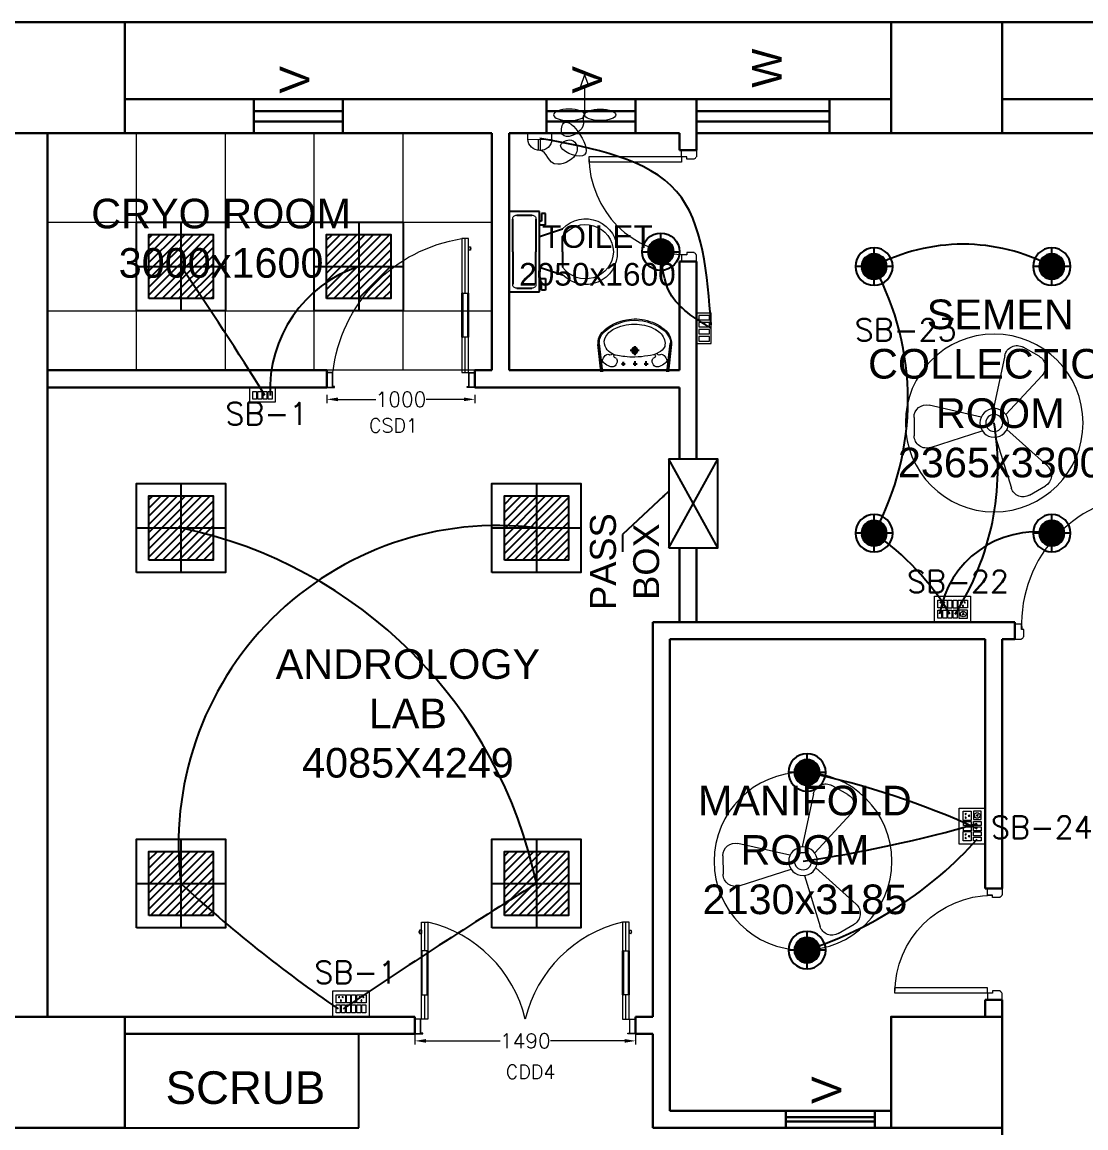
# Model space of a CAD drawing. Header units: millimetres. Extents: x 3552052 to 4144896, y -707811 to -630695.
# Drawn here: x 3618298 to 3625480, y -645404 to -637939 of the extents above; entities that cross this region are included whole.
import ezdxf

# ---------------------------------------------------------------- set-up
doc = ezdxf.new("R2010")
doc.units = ezdxf.units.MM
doc.header["$LTSCALE"] = 6
doc.header["$MEASUREMENT"] = 0
doc.layers.get('0').update_dxf_attribs({"linetype": 'CONTINUOUS', "lineweight": 0})
doc.layers.get('Defpoints').update_dxf_attribs({"linetype": 'CONTINUOUS', "lineweight": 0})
for name, color, linetype, lineweight in [('1200 Door', 144, 'CONTINUOUS', 0), ('Chajja', 7, 'CONTINUOUS', 0), ('COL', 5, 'CONTINUOUS', 0), ('DIM', 7, 'CONTINUOUS', 0), ('DOOR', 44, 'CONTINUOUS', 0), ('Double Leaf Door', 4, 'CONTINUOUS', 0), ('ELE 36W EMERGENCY LIGHT', 5, 'CONTINUOUS', 0), ('ELE-1200MM CEILINGFAN', 6, 'CONTINUOUS', 0), ('ELE-12M RAW&UPS SB', 40, 'CONTINUOUS', 0), ('ELE-12W LED', 1, 'CONTINUOUS', 0), ('ELE-12W UPS LIGHT', 3, 'CONTINUOUS', 0), ('ELE-36W EMERGENCY  LED LIGHT', 7, 'CONTINUOUS', 0), ('ELE-4M RAW P.SB', 40, 'CONTINUOUS', 0), ('ELE-4M UPS P.SB', 3, 'CONTINUOUS', 0), ('ELE-6M UPS P.SB', 3, 'CONTINUOUS', 0), ('ELE-EXHAUST FAN', 10, 'CONTINUOUS', 0), ('ELE-LIGHTING WIRRING', 7, 'CONTINUOUS', 0), ('furniture', 33, 'CONTINUOUS', 0), ('JOINERY', 7, 'CONTINUOUS', 0), ('MEP_HVAC_COPPER_PIPE', 5, 'CONTINUOUS', 0), ('Single Leaf Door', 4, 'CONTINUOUS', 0), ('WALL', 8, 'CONTINUOUS', 0), ('WIN', 151, 'CONTINUOUS', 0), ('Window', 161, 'CONTINUOUS', 0)]:
    doc.layers.add(name, color=color, linetype=linetype, lineweight=lineweight)
doc.layers.add('ELE-LIGHTING WIRING', color=7, linetype='CONTINUOUS', lineweight=0, true_color=0x63d7b6)
doc.styles.add('ARIAL', font='arial.ttf')
doc.styles.add('ROMANS', font='romans.shx')
doc.dimstyles.new('AEPL1', dxfattribs={"dimtxt": 100, "dimasz": 75, "dimexe": 25, "dimexo": 50, "dimtad": 0, "dimdec": 0, "dimtxsty": 'ROMANS', "dimcen": 2.5, "dimclrd": 7, "dimclre": 7, "dimclrt": 7, "dimadec": 0, "dimazin": 0, "dimtfac": 1, "dimtdec": 0, "dimtmove": 0, "dimatfit": 3, "dimfxl": 1, "dimlwd": 0, "dimlwe": 0, "dimarcsym": 0})
doc.dimstyles.new('TEXT', dxfattribs={"dimscale": 0, "dimtxt": 500, "dimasz": 100, "dimexe": 75, "dimexo": 100, "dimgap": 50, "dimtad": 0, "dimdec": 0, "dimzin": 0, "dimdsep": 46, "dimtxsty": 'ARIAL', "dimblk": 'OBLIQUE', "dimcen": 0.09, "dimdle": 100, "dimclrd": 256, "dimclre": 256, "dimclrt": 6, "dimadec": 0, "dimazin": 0, "dimtfac": 1, "dimtdec": 0, "dimtofl": 0, "dimtmove": 2, "dimatfit": 3, "dimfxl": 1, "dimfrac": 2, "dimtolj": 1, "dimtzin": 0, "dimarcsym": 0})

# ---------------------------------------------------------------- blocks, each defined once
blk = doc.blocks.new('GGGG')
at = {"layer": 'ELE-4M UPS P.SB', "color": 251, "linetype": 'ByBlock'}
for p, q in [((3564133.3, -678813.8), (3564133.3, -677213.8)), ((3564733.3, -678813.8), (3564733.3, -677213.8)), ((3565333.3, -678813.8), (3565333.3, -677213.8)), ((3565933.3, -678813.8), (3565933.3, -677213.8)), ((3563533.3, -677813.8), (3566533.3, -677813.8)), ((3563533.3, -678413.8), (3566533.3, -678413.8))]:
    blk.add_line(p, q, dxfattribs=at)
blk.add_lwpolyline([(3563533.3, -677213.8), (3566533.3, -677213.8), (3566533.3, -678813.8), (3563533.3, -678813.8)], close=True, dxfattribs=at)
blk = doc.blocks.new('SDFF')
at = {"layer": 'ELE-4M RAW P.SB'}
for p, q in [((0, -100), (0, 0)), ((207.1, 0, 0), (0, 0)), ((207.1, -100, 0), (207.1, 0, 0)), ((207.1, -100, 0), (0, -100))]:
    blk.add_line(p, q, dxfattribs=at)
at = {"layer": 'ELE-4M RAW P.SB', "color": 3, "linetype": 'ByBlock'}
blk.add_lwpolyline([(47.2, -84.5), (47.2, -11.2), (16.7, -11.2), (16.7, -84.5)], close=True, dxfattribs=at)
at = {"layer": 'ELE-4M RAW P.SB', "linetype": 'ByBlock'}
for points in [[(94.9, -84.5), (94.9, -11.2), (64.4, -11.2), (64.4, -84.5)], [(142.6, -84.5), (142.6, -11.2), (112.1, -11.2), (112.1, -84.5)], [(190.3, -84.5), (190.3, -11.2), (159.8, -11.2), (159.8, -84.5)]]:
    blk.add_lwpolyline(points, close=True, dxfattribs=at)
blk = doc.blocks.new('18W LED')
at = {"layer": 'ELE-12W LED', "lineweight": 25}
h = blk.add_hatch(dxfattribs=at)
h.set_pattern_fill('ANSI31', color=252)
h.set_pattern_definition([(45, (-1135553.9097, 459369.4158), (-2.24506403, 2.24506403), [])])
edge = h.paths.add_edge_path()
edge.add_arc((0, 0), 85.7, 0, 360)
at = {"layer": 'ELE-12W LED', "color": 1, "lineweight": 25}
for p, q in [((0, -126.1), (0, 126.1)), ((-126.1, 0), (126.1, 0))]:
    blk.add_line(p, q, dxfattribs=at)
for radius in [126.1, 85.7]:
    blk.add_circle((0, 0), radius, dxfattribs=at)
blk = doc.blocks.new('A$C44D17E71')
at = {"layer": 'ELE-EXHAUST FAN', "color": 1}
for p, q in [((-13.3, 0.72), (-9.75, 2.1)), ((-13.3, 0.72), (-9.75, -0.48)), ((-9.75, 2.1), (-9.75, -0.48)), ((-0.97, 0.81), (-9.75, 0.81)), ((6.62, -9.32), (4.71, -9.31)), ((4.71, -9.31), (4.71, -16.8)), ((6.59, -16.81), (6.62, -9.32)), ((6.61, -12.95), (10.07, -12.97)), ((6.61, -13.55), (10.06, -13.57)), ((6.59, -16.81), (4.71, -16.8))]:
    blk.add_line(p, q, dxfattribs=at)
blk.add_ellipse((-0.97, 5.64), major_axis=(0, -4.83), ratio=0.36355, dxfattribs=at)
at = {"layer": 'ELE-EXHAUST FAN', "color": 1, "extrusion": (0, 0, -1)}
blk.add_ellipse((-0.97, -4.02), major_axis=(0, 4.83), ratio=0.36355, dxfattribs=at)
blk.add_ellipse((6.31, -13.06), major_axis=(0.02, 3.76), ratio=1, start_param=0.079283, end_param=3.06231, dxfattribs=at)
at = {"layer": 'ELE-EXHAUST FAN', "color": 1}
blk.add_open_spline([(-1.04, 0.81), (-0.79, -0.3), (3.44, 2.5), (7.59, -7.04), (-0.96, -5.98), (5.22, 0.41), (14.27, 3.09), (9.16, -9.39), (5.43, -2.53), (11.73, 0.02), (16.82, -10.79), (10.14, -10.71), (10.07, -12.97)], degree=3, knots=[0, 0, 0, 0, 6.261699, 12.352893, 15.787239, 21.858742, 28.752755, 35.678217, 39.225495, 45.354107, 53.693878, 67.421453, 67.421453, 67.421453, 67.421453], dxfattribs=at)
blk = doc.blocks.new('A$C19B8274B')
at = {"layer": 'DOOR'}
for p, q in [((-45, 925), (-80, 925)), ((-80, 50), (-80, 925)), ((-45, 50), (-45, 925)), ((-45, 50), (-80, 50)), ((-955, -50), (-955, -47.5)), ((-940, -35), (-942.5, -35)), ((-60, -35), (-57.5, -35)), ((-45, -50), (-45, -47.5))]:
    blk.add_line(p, q, dxfattribs=at)
for points in [[(-940, 15), (-955, 15), (-955, 50), (-1000, 50), (-1000, -50), (-955, -50)], [(-940, -35), (-940, 15)], [(-60, 15), (-45, 15), (-45, 50), (0, 50), (0, -50), (-45, -50)], [(-60, -35), (-60, 15)]]:
    blk.add_lwpolyline(points, dxfattribs=at)
at = {"layer": 'DOOR', "color": 145}
blk.add_arc((-80, 50), 875, 90, 182.29244, dxfattribs=at)
at = {"layer": 'DOOR'}
for centre, start, end in [((-955, -35), 270, 0), ((-45, -35), 180, 270)]:
    blk.add_arc(centre, 12.5, start, end, dxfattribs=at)
blk = doc.blocks.new('750')
at = {"layer": 'DOOR'}
for p, q in [((-50, 705), (-47.5, 705)), ((-35, 690), (-35, 692.5)), ((50, 45), (50, 80)), ((50, 80), (675, 80)), ((675, 45), (675, 80)), ((-50, 45), (-47.5, 45)), ((-35, 60), (-35, 57.5)), ((50, 45), (675, 45))]:
    blk.add_line(p, q, dxfattribs=at)
for points in [[(15, 690), (15, 705), (50, 705), (50, 750), (-50, 750), (-50, 705)], [(-35, 690), (15, 690)], [(15, 60), (15, 45), (50, 45), (50, 0), (-50, 0), (-50, 45)], [(-35, 60), (15, 60)]]:
    blk.add_lwpolyline(points, dxfattribs=at)
for centre, start, end in [((-35, 705), 180, 270), ((-35, 45), 90, 180)]:
    blk.add_arc(centre, 12.5, start, end, dxfattribs=at)
at = {"layer": 'DOOR', "color": 145}
blk.add_arc((15, 45), 660, 0, 90, dxfattribs=at)
blk = doc.blocks.new('_Oblique')
at = {"color": 0, "linetype": 'ByBlock', "lineweight": -2}
blk.add_line((-0.5, -0.5), (0.5, 0.5), dxfattribs=at)
blk = doc.blocks.new('*D662')
at = {"layer": 'Defpoints', "color": 0, "transparency": 16777216}
for p in [(3620950.4, -644711.9), (3622440.4, -644711.9), (3622440.4, -644816.7)]:
    blk.add_point(p, dxfattribs=at)
at = {"layer": 'DIM', "color": 7, "lineweight": 0, "transparency": 16777216}
for p, q in [((3620950.4, -644761.9), (3620950.4, -644841.7)), ((3621025.4, -644816.7), (3621525.7, -644816.7)), ((3622365.4, -644816.7), (3621865.1, -644816.7)), ((3622440.4, -644761.9), (3622440.4, -644841.7))]:
    blk.add_line(p, q, dxfattribs=at)
at = {"layer": 'DIM', "color": 7, "transparency": 16777216}
for points in [[(3621025.4, -644804.2), (3621025.4, -644829.2), (3620950.4, -644816.7)], [(3622365.4, -644804.2), (3622365.4, -644829.2), (3622440.4, -644816.7)]]:
    blk.add_solid(points, dxfattribs=at)
at = {"layer": 'DIM', "color": 7, "lineweight": -3, "transparency": 16777216, "insert": (3621695.4, -644816.7), "char_height": 100, "attachment_point": 5, "style": 'ROMANS'}
blk.add_mtext('1490', dxfattribs=at)
blk = doc.blocks.new('1500x2100x100 DD')
at = {"layer": 'Double Leaf Door'}
for points in [[(49.2, 263.9), (54.1, 263.9), (54.1, 560.4), (49.2, 560.4)], [(92.8, 560.4), (87.8, 560.4), (87.8, 263.9), (92.8, 263.9)], [(1407.2, 560.4), (1412.2, 560.4), (1412.2, 263.9), (1407.2, 263.9)], [(1450.8, 263.9), (1445.9, 263.9), (1445.9, 560.4), (1450.8, 560.4)]]:
    blk.add_hatch(color=6, dxfattribs=at).paths.add_polyline_path(points)
at = {"layer": 'Double Leaf Door', "color": 8}
for p, q in [((49.2, 100), (49.2, 754.2)), ((49.2, 754.2), (92.8, 754.2)), ((71, 560.4), (71, 754.2)), ((92.8, 754.2), (92.8, 100)), ((1450.8, 754.2), (1407.2, 754.2)), ((1407.2, 754.2), (1407.2, 100)), ((1429, 560.4), (1429, 754.2)), ((1450.8, 100), (1450.8, 754.2)), ((34.8, 696.7), (34.8, 678.8)), ((49.2, 698.7), (36.7, 698.7)), ((36.7, 676.8), (49.2, 676.8)), ((49.2, 698.7), (49.2, 676.8)), ((1450.8, 698.7), (1463.3, 698.7)), ((1450.8, 698.7), (1450.8, 676.8)), ((1463.3, 676.8), (1450.8, 676.8)), ((1465.2, 696.7), (1465.2, 678.8)), ((71, 100), (71, 263.9)), ((1429, 100), (1429, 263.9)), ((5, 100), (5, 0)), ((45.2, 100), (5, 100)), ((7, 98), (7, 2)), ((43.2, 98), (7, 98)), ((43.2, 3), (43.2, 98)), ((45.2, 5), (45.2, 100)), ((92.8, 100), (49.2, 100)), ((1407.2, 100), (1450.8, 100)), ((1454.8, 5), (1454.8, 100)), ((1454.8, 100), (1495, 100)), ((1456.8, 3), (1456.8, 98)), ((1456.8, 98), (1493, 98)), ((1493, 98), (1493, 2)), ((1495, 100), (1495, 0)), ((5, 0), (45.2, 0)), ((7, 2), (45.2, 2)), ((55.1, 3), (43.2, 3)), ((57.1, 5), (45.2, 5)), ((45.2, 2), (55.1, 2)), ((45.2, 0), (57.1, 0)), ((55.1, 2), (55.1, 3)), ((57.1, 0), (57.1, 5)), ((1442.9, 0), (1442.9, 5)), ((1442.9, 5), (1454.8, 5)), ((1454.8, 0), (1442.9, 0)), ((1444.9, 2), (1444.9, 3)), ((1444.9, 3), (1456.8, 3)), ((1454.8, 2), (1444.9, 2)), ((1493, 2), (1454.8, 2)), ((1495, 0), (1454.8, 0))]:
    blk.add_line(p, q, dxfattribs=at)
at = {"layer": 'Double Leaf Door', "color": 6}
for p, q in [((92.8, 560.4), (49.2, 560.4)), ((49.2, 560.4), (49.2, 263.9)), ((54.1, 263.9), (54.1, 560.4)), ((87.8, 263.9), (87.8, 560.4)), ((92.8, 263.9), (92.8, 560.4)), ((1407.2, 263.9), (1407.2, 560.4)), ((1407.2, 560.4), (1450.8, 560.4)), ((1412.2, 263.9), (1412.2, 560.4)), ((1445.9, 263.9), (1445.9, 560.4)), ((1450.8, 560.4), (1450.8, 263.9)), ((49.2, 263.9), (92.8, 263.9)), ((1450.8, 263.9), (1407.2, 263.9))]:
    blk.add_line(p, q, dxfattribs=at)
at = {"layer": 'Double Leaf Door', "color": 6, "ltscale": 100}
for p, q in [((87.8, 560.4), (87.8, 263.9)), ((1412.2, 560.4), (1412.2, 263.9))]:
    blk.add_line(p, q, dxfattribs=at)
at = {"layer": 'Double Leaf Door', "color": 6}
for points in [[(49.2, 560.4), (49.2, 263.9), (54.1, 263.9), (54.1, 560.4), (49.2, 560.4)], [(92.8, 560.4), (92.8, 263.9), (87.8, 263.9), (87.8, 560.4), (92.8, 560.4)], [(1407.2, 560.4), (1407.2, 263.9), (1412.2, 263.9), (1412.2, 560.4), (1407.2, 560.4)], [(1450.8, 560.4), (1450.8, 263.9), (1445.9, 263.9), (1445.9, 560.4), (1450.8, 560.4)]]:
    blk.add_lwpolyline(points, dxfattribs=at)
at = {"layer": 'Double Leaf Door', "ltscale": 5000}
for points in [[(49.2, 560.4), (49.2, 263.9), (54.1, 263.9), (54.1, 560.4), (49.2, 560.4)], [(1450.8, 560.4), (1450.8, 263.9), (1445.9, 263.9), (1445.9, 560.4), (1450.8, 560.4)]]:
    blk.add_lwpolyline(points, dxfattribs=at)
at = {"layer": 'Double Leaf Door', "color": 8}
for centre, radius, start, end in [((-111.3, -108), 886, 13.57447, 76.68363), ((1611.3, -108), 886, 103.31637, 166.42553), ((34.8, 687.7), 3.72, 90, 270), ((36.7, 696.7), 1.98, 90, 180), ((36.7, 678.8), 1.98, 180, 270), ((1463.3, 696.7), 1.98, 0, 90), ((1463.3, 678.8), 1.98, 270, 0), ((1465.2, 687.7), 3.72, 270, 90)]:
    blk.add_arc(centre, radius, start, end, dxfattribs=at)
blk = doc.blocks.new('*D666')
at = {"layer": 'Defpoints', "color": 0, "transparency": 16777216}
for p in [(3620355.4, -640404.9), (3621355.4, -640404.9), (3621355.4, -640485.7)]:
    blk.add_point(p, dxfattribs=at)
at = {"layer": 'DIM', "color": 7, "lineweight": 0, "transparency": 16777216}
for p, q in [((3620355.4, -640454.9), (3620355.4, -640510.7)), ((3620430.4, -640485.7), (3620685.7, -640485.7)), ((3621280.4, -640485.7), (3621025.1, -640485.7)), ((3621355.4, -640454.9), (3621355.4, -640510.7))]:
    blk.add_line(p, q, dxfattribs=at)
at = {"layer": 'DIM', "color": 7, "transparency": 16777216}
for points in [[(3620430.4, -640473.2), (3620430.4, -640498.2), (3620355.4, -640485.7)], [(3621280.4, -640473.2), (3621280.4, -640498.2), (3621355.4, -640485.7)]]:
    blk.add_solid(points, dxfattribs=at)
at = {"layer": 'DIM', "color": 7, "lineweight": -3, "transparency": 16777216, "insert": (3620855.4, -640485.7), "char_height": 100, "attachment_point": 5, "style": 'ROMANS'}
blk.add_mtext('1000', dxfattribs=at)
blk = doc.blocks.new('1000x2100x100 SD')
at = {"layer": 'Single Leaf Door'}
for points in [[(44.2, 338.9), (49.1, 338.9), (49.1, 635.4), (44.2, 635.4)], [(87.8, 635.4), (82.8, 635.4), (82.8, 338.9), (87.8, 338.9)]]:
    blk.add_hatch(color=6, dxfattribs=at).paths.add_polyline_path(points)
at = {"layer": 'Single Leaf Door', "color": 8}
for p, q in [((44.2, 100), (44.2, 1004.2)), ((44.2, 1004.2), (87.8, 1004.2)), ((66, 635.4), (66, 1004.2)), ((87.8, 1004.2), (87.8, 100)), ((29.8, 946.7), (29.8, 928.8)), ((44.2, 948.7), (31.7, 948.7)), ((31.7, 926.8), (44.2, 926.8)), ((44.2, 948.7), (44.2, 926.8)), ((66, 100), (66, 338.9)), ((0, 100), (0, 0)), ((40.2, 100), (0, 100)), ((2, 98), (2, 2)), ((38.2, 98), (2, 98)), ((38.2, 3), (38.2, 98)), ((40.2, 5), (40.2, 100)), ((87.8, 100), (44.2, 100)), ((959.8, 5), (959.8, 100)), ((959.8, 100), (1000, 100)), ((961.8, 3), (961.8, 98)), ((961.8, 98), (998, 98)), ((998, 98), (998, 2)), ((1000, 100), (1000, 0)), ((0, 0), (40.2, 0)), ((2, 2), (40.2, 2)), ((50.1, 3), (38.2, 3)), ((52.1, 5), (40.2, 5)), ((40.2, 2), (50.1, 2)), ((40.2, 0), (52.1, 0)), ((50.1, 2), (50.1, 3)), ((52.1, 0), (52.1, 5)), ((947.9, 5), (959.8, 5)), ((947.9, 0), (947.9, 5)), ((959.8, 0), (947.9, 0)), ((949.9, 3), (961.8, 3)), ((949.9, 2), (949.9, 3)), ((959.8, 2), (949.9, 2)), ((998, 2), (959.8, 2)), ((1000, 0), (959.8, 0))]:
    blk.add_line(p, q, dxfattribs=at)
at = {"layer": 'Single Leaf Door', "color": 6}
for p, q in [((87.8, 635.4), (44.2, 635.4)), ((44.2, 635.4), (44.2, 338.9)), ((49.1, 338.9), (49.1, 635.4)), ((82.8, 338.9), (82.8, 635.4)), ((87.8, 338.9), (87.8, 635.4)), ((44.2, 338.9), (87.8, 338.9))]:
    blk.add_line(p, q, dxfattribs=at)
at = {"layer": 'Single Leaf Door', "color": 6, "ltscale": 100}
blk.add_line((82.8, 635.4), (82.8, 338.9), dxfattribs=at)
at = {"layer": 'Single Leaf Door', "color": 6}
for points in [[(44.2, 635.4), (44.2, 338.9), (49.1, 338.9), (49.1, 635.4), (44.2, 635.4)], [(87.8, 635.4), (87.8, 338.9), (82.8, 338.9), (82.8, 635.4), (87.8, 635.4)]]:
    blk.add_lwpolyline(points, dxfattribs=at)
at = {"layer": 'Single Leaf Door', "ltscale": 5000}
blk.add_lwpolyline([(44.2, 635.4), (44.2, 338.9), (49.1, 338.9), (49.1, 635.4), (44.2, 635.4)], dxfattribs=at)
at = {"layer": 'Single Leaf Door', "color": 8}
for centre, radius, start, end in [((-69.3, -19.8), 1036, 6.64183, 81.27912), ((29.8, 937.7), 3.72, 90, 270), ((31.7, 946.7), 1.98, 90, 180), ((31.7, 928.8), 1.98, 180, 270)]:
    blk.add_arc(centre, radius, start, end, dxfattribs=at)
blk = doc.blocks.new('rhej')
at = {"color": 8, "lineweight": 25}
for p, q in [((271.6, 188.9), (271.6, 266.4)), ((271.6, 266.4), (297.5, 266.4)), ((297.5, 266.4), (297.5, 214.7)), ((310.4, 279.4), (310.4, -263.7)), ((517.3, 279.4), (310.4, 279.4)), ((336.3, 227.7), (336.3, 7.8)), ((465.6, 253.5), (362.2, 253.5)), ((491.5, 7.8), (491.5, 227.7)), ((517.3, 7.8), (517.3, 279.4)), ((310.4, 111.3), (155.3, 163)), ((310.4, 188.9), (271.6, 188.9)), ((297.5, 214.7), (310.4, 214.7)), ((155.3, 7.8), (155.3, 111.3)), ((155.3, 7.8), (155.3, -95.6)), ((336.3, -212), (336.3, 7.8)), ((491.5, 7.8), (491.5, -212)), ((517.3, -263.7), (517.3, 7.8)), ((310.4, -95.6), (155.3, -147.3)), ((271.6, -173.2), (271.6, -250.8)), ((310.4, -173.2), (271.6, -173.2)), ((297.5, -250.8), (297.5, -199.1)), ((297.5, -199.1), (310.4, -199.1)), ((271.6, -250.8), (297.5, -250.8)), ((310.4, -263.7), (517.3, -263.7)), ((465.6, -237.9), (362.2, -237.9))]:
    blk.add_line(p, q, dxfattribs=at)
at = {"color": 8, "extrusion": (0, 0, -1)}
for centre, major_axis, start_param, end_param in [((0, 15.7), (151.4, -151.4), 2.319632, 4.738539), ((358.9, 230.9), (-16.2, -16.2), 0.643501, 2.498091), ((468.8, 230.9), (16.2, -16.2), 3.785094, 5.639684), ((0.9, 2.3), (-133.6, -133.6), 0.814663, 3.31238), ((0, 0), (-151.4, -151.4), 4.686239, 7.105146), ((0.9, 13.4), (-133.6, -133.6), 4.541602, 7.039318), ((358.9, -215.2), (-16.2, -16.2), -0.927295, 0.927295), ((468.8, -215.2), (16.2, -16.2), 5.35589, 7.21048)]:
    blk.add_ellipse(centre, major_axis=major_axis, ratio=1, start_param=start_param, end_param=end_param, dxfattribs=at)
blk = doc.blocks.new('u46')
at = {"color": 8, "lineweight": 25}
for p, q in [((-10.2, 228.4), (174.5, 249.1)), ((-10.2, 220.4), (181.2, 241.9)), ((-0.6, -208.9), (0.6, 208.9)), ((56.5, 80.8), (29.2, 80.8)), ((44.2, 92.9), (44.2, 66.7)), ((61.7, 1.6), (29.2, 1.6)), ((44.2, 13.7), (44.2, -12.6)), ((163.2, 3), (101.8, 3)), ((133.1, -27.2), (133.1, 33.1)), ((61.7, -73.2), (29.2, -73.2)), ((44.2, -61.1), (44.2, -87.4)), ((-10.2, -216.1), (181.2, -237.6)), ((-10.2, -224.1), (174.5, -244.8))]:
    blk.add_line(p, q, dxfattribs=at)
at = {"color": 8, "extrusion": (0, 0, -1)}
for centre, major_axis, start_param, end_param in [((187.7, 150.5), (0, 99.5), -0.132539, 0.848731), ((185.8, 147.6), (0.1, 94.4), -0.049658, 0.838116), ((56, 154.5), (0, 34), 4.33982, 5.202657), ((144.8, 128.2), (1.1, 126.1), -1.238036, -0.892193), ((65.8, 198.9), (0, 20.7), -1.101507, 0.481509), ((57.5, 163.3), (-0.3, 56.9), 0.324902, 0.965135), ((208, 103.4), (0, 109.8), -1.431017, -0.436146), ((110.3, 167.2), (-6.08, 6.08), 4.867594, 6.265028), ((110.5, 165), (5.47, 5.47), 2.097053, 3.541809), ((90.3, 184.5), (0, 17.9), 0.880684, 2.260744), ((189.6, 137.7), (0, 70.9), -0.405199, 0.56573), ((153.9, 79), (-0.2, 139.7), 0.557563, 1.193786), ((57.3, 20.1), (0, 275.4), 0.806541, 1.180915), ((49.5, 13.5), (-0.1, 293.9), 0.809856, 1.41441), ((64.6, 170.4), (0.3, 49.2), 3.359735, 4.09512), ((44.2, 80.8), (0.02, 6.43), 3.139035, 9.42222), ((62.5, 153), (0, 31.9), 2.620328, 3.422401), ((104.1, 117.8), (-0.2, 26.8), -1.278641, -0.487266), ((96.3, 135.9), (0, 7.39), -0.727724, 1.373337), ((387.1, 47.9), (-0.3, 296.4), -1.495794, -1.328336), ((13.1, 6.8), (0, 297.5), 1.141495, 1.637774), ((35, 2.5), (0, 302.7), 1.155365, 1.952189), ((44.2, 1.6), (0.08, 6.43), 3.12883, 9.412015), ((820.2, -1), (0.1, 732.1), -1.56667, -1.474079), ((888.1, 36.7), (0.8, 800.7), 4.558159, 4.668067), ((133.1, 3), (0, 21.6), 3.141254, 9.424439), ((133.1, 3), (-0.1, 15.5), 3.145308, 9.428493), ((133.1, 3), (0, 10.9), 3.142047372431534, 9.42523267961112), ((72.5, -1.7), (-0.1, 274.2), 1.346594, 1.865175), ((44.2, -73.2), (0.02, 6.43), 3.139035, 9.42222), ((62.5, -10.9), (0, 247.5), 1.579809, 2.112792), ((56, -148.1), (0, 34), 4.222121, 5.084958), ((64.6, -163.9), (0.1, 49.2), -0.960797, -0.225412), ((62.5, -146.6), (-0.1, 31.9), -0.276767, 0.525307), ((104.1, -111.4), (0.2, 26.8), 3.628858, 4.420234), ((96.6, -128.2), (-0.03, 8.55), 1.455188, 3.796569), ((263.1, -73.7), (0.1, 166.8), 4.181112, 4.641559), ((163.1, -79.8), (0.2, 126), 2.054055, 2.802751), ((56.1, -13.3), (0.2, 287), 1.808981, 2.322804), ((124.5, -51.6), (-0.2, 200.3), 1.868215, 2.281789), ((144.8, -121.8), (-0.3, 126.1), 4.027191, 4.373034), ((65.8, -192.5), (0, 20.7), 2.661884, 4.2449), ((57.5, -156.9), (0.3, 56.9), 2.176458, 2.816691), ((110.3, -160.8), (-6.08, 6.08), 4.730546, 6.12798), ((111.3, -159.3), (6.17, 6.17), 4.354779, 6.027124), ((90.3, -178.1), (0, 17.9), 0.880848, 2.260908), ((192.6, -126.1), (0, 80.1), 3.554495, 4.299548), ((181.2, -107), (0, 94.7), 2.890537, 3.362984), ((187.2, -138.1), (-0.1, 106), 2.310552, 2.942572), ((171.7, -117.2), (-0.1, 123.1), 2.127435, 2.640092), ((184.7, -162.2), (-0.1, 83.2), 2.850118, 3.264751), ((188.2, -159.7), (0, 78.1), 2.562376, 3.231693)]:
    blk.add_ellipse(centre, major_axis=major_axis, ratio=1, start_param=start_param, end_param=end_param, dxfattribs=at)
blk = doc.blocks.new('5')
at = {"layer": 'ELE-12M RAW&UPS SB', "color": 40, "ltscale": 10}
for p, q in [((3595754.1, -684830.6), (3595746.6, -684829.2)), ((3595747.9, -684825.4), (3595754.5, -684829.6)), ((3595755.5, -684840.2), (3595755.9, -684832.4)), ((3595757, -684828.9), (3595762, -684823.1)), ((3595757, -684832.2), (3595759.5, -684839.4)), ((3595764.6, -684826.2), (3595757.6, -684829.8))]:
    blk.add_line(p, q, dxfattribs=at)
for points in [[(3595950.5, -684951.6), (3595706.7, -684951.6), (3595706.7, -684776.6), (3595950.5, -684776.6)], [(3595784.7, -684803.3), (3595726.6, -684803.3), (3595726.6, -684856.1), (3595784.7, -684856.1)], [(3595824.4, -684856.4), (3595798, -684856.4), (3595798, -684803.6), (3595824.4, -684803.6)], [(3595859.1, -684856.4), (3595832.7, -684856.4), (3595832.7, -684803.6), (3595859.1, -684803.6)], [(3595893.8, -684856.4), (3595867.4, -684856.4), (3595867.4, -684803.6), (3595893.8, -684803.6)], [(3595824.4, -684923.9), (3595798, -684923.9), (3595798, -684871.1), (3595824.4, -684871.1)], [(3595859.1, -684923.9), (3595832.7, -684923.9), (3595832.7, -684871.1), (3595859.1, -684871.1)]]:
    blk.add_lwpolyline(points, close=True, dxfattribs=at)
at = {"layer": 'ELE-12M RAW&UPS SB', "color": 3, "linetype": 'ByBlock', "elevation": 0}
blk.add_lwpolyline([(3595928.5, -684856.4), (3595902.1, -684856.4), (3595902.1, -684803.6), (3595928.5, -684803.6)], close=True, dxfattribs=at)
at = {"layer": 'ELE-12M RAW&UPS SB', "color": 40, "ltscale": 10}
for radius in [19.1, 1.78]:
    blk.add_circle((3595756, -684830.6), radius, dxfattribs=at)
at = {"layer": 'ELE-4M RAW P.SB', "color": 40, "ltscale": 10}
for p, q in [((3595726.6, -684871.4), (3595789.7, -684871.4)), ((3595726.6, -684924.2), (3595726.6, -684871.4)), ((3595789.7, -684871.4), (3595789.7, -684924.2)), ((3595865.4, -684871.4), (3595928.5, -684871.4)), ((3595865.4, -684924.2), (3595865.4, -684871.4)), ((3595928.5, -684871.4), (3595928.5, -684924.2)), ((3595789.7, -684924.2), (3595726.6, -684924.2)), ((3595928.5, -684924.2), (3595865.4, -684924.2))]:
    blk.add_line(p, q, dxfattribs=at)
for centre, radius, start, end in [((3595745, -684908.1), 3.1, 5.26891, 272.51003), ((3595747.5, -684910.3), 2.5, 202.68381, 75.09514), ((3595758.2, -684884.8), 3.6, 307.15837, 232.84163), ((3595758.2, -684888.4), 2.29, 161.40312, 18.59688), ((3595768.9, -684910.3), 2.5, 104.90486, 337.31619), ((3595771.4, -684908.1), 3.1, 267.48997, 174.73109), ((3595883.7, -684908.1), 3.1, 5.26891, 272.51003), ((3595886.2, -684910.3), 2.5, 202.68381, 75.09514), ((3595896.9, -684884.8), 3.6, 307.15837, 232.84163), ((3595896.9, -684888.4), 2.29, 161.40312, 18.59688), ((3595907.6, -684910.3), 2.5, 104.90486, 337.31619), ((3595910.1, -684908.1), 3.1, 267.48997, 174.73109)]:
    blk.add_arc(centre, radius, start, end, dxfattribs=at)
blk = doc.blocks.new('QWE')
at = {"layer": 'ELE-12W UPS LIGHT', "lineweight": 25}
h = blk.add_hatch(dxfattribs=at)
h.set_pattern_fill('ANSI31', color=8)
h.set_pattern_definition([(45, (-1135553.9097, 459369.4158), (-2.24506403, 2.24506403), [])])
edge = h.paths.add_edge_path()
edge.add_arc((0, 0), 85.7, 0, 360)
at = {"layer": 'ELE-12W UPS LIGHT', "color": 3, "lineweight": 25}
for p, q in [((0, -126.1), (0, 126.1)), ((-126.1, 0), (126.1, 0))]:
    blk.add_line(p, q, dxfattribs=at)
for radius in [126.1, 85.7]:
    blk.add_circle((0, 0), radius, dxfattribs=at)
blk = doc.blocks.new('A$C07FB25EA')
at = {"layer": 'ELE-1200MM CEILINGFAN', "color": 3}
for p, q in [((6.53, 13.37), (9.47, 11.64)), ((0.26, 2.64), (3.17, 12.07)), ((9.84, 7.94), (2.36, 1.21)), ((-11.8, 4.55), (-2.22, 1.44)), ((-14.84, -1.03), (-14.81, 2.38)), ((-2.41, -1.1), (-12.04, -3.29)), ((2.16, -1.54), (8.87, -8.78)), ((1.96, -12.49), (-0.13, -2.65)), ((8.31, -12.34), (5.35, -14.02))]:
    blk.add_line(p, q, dxfattribs=at)
at = {"layer": 'ELE-1200MM CEILINGFAN', "color": 5, "ltscale": 10}
blk.add_circle((0, 0), 16.45, dxfattribs=at)
at = {"layer": 'ELE-1200MM CEILINGFAN', "color": 3}
for radius in [2.65, 1.58]:
    blk.add_circle((0, 0), radius, dxfattribs=at)
for centre, start, end in [((5.36, 11.38), 59.5281, 162.5229), ((8.3, 9.66), 311.9493, 59.5281), ((-12.51, 2.36), 71.9493, 179.5281), ((-12.54, -1.05), 179.5281, 282.5229), ((7.18, -10.34), 299.5281, 42.5229), ((4.21, -12.02), 191.9493, 299.5281)]:
    blk.add_arc(centre, 2.3, start, end, dxfattribs=at)
blk = doc.blocks.new('DFGFGFG')
at = {"layer": 'ELE-12M RAW&UPS SB', "color": 3, "linetype": 'ByBlock'}
for p, q in [((3567585.3, -693220.8), (3567638.1, -693220.8)), ((3567585.3, -693283.9), (3567585.3, -693220.8)), ((3567638.1, -693220.8), (3567638.1, -693283.9)), ((3567638.1, -693283.9), (3567585.3, -693283.9)), ((3567585.3, -693422.6), (3567585.3, -693359.5)), ((3567585.3, -693359.5), (3567638.1, -693359.5)), ((3567638.1, -693422.6), (3567585.3, -693422.6)), ((3567638.1, -693359.5), (3567638.1, -693422.6))]:
    blk.add_line(p, q, dxfattribs=at)
for points in [[(3567665.4, -693198.8), (3567665.4, -693442.5), (3567490.5, -693442.5), (3567490.5, -693198.8)], [(3567570.3, -693255.5), (3567570.3, -693281.9), (3567517.5, -693281.9), (3567517.5, -693255.5)], [(3567570.3, -693290.2), (3567570.3, -693316.6), (3567517.5, -693316.6), (3567517.5, -693290.2)], [(3567570.3, -693324.9), (3567570.3, -693351.3), (3567517.5, -693351.3), (3567517.5, -693324.9)], [(3567637.8, -693290.2), (3567637.8, -693316.6), (3567585, -693316.6), (3567585, -693290.2)], [(3567637.8, -693324.9), (3567637.8, -693351.3), (3567585, -693351.3), (3567585, -693324.9)], [(3567570.3, -693359.5), (3567570.3, -693385.9), (3567517.5, -693385.9), (3567517.5, -693359.5)], [(3567570.3, -693394.2), (3567570.3, -693420.6), (3567517.5, -693420.6), (3567517.5, -693394.2)]]:
    blk.add_lwpolyline(points, close=True, dxfattribs=at)
at = {"layer": 'ELE-12M RAW&UPS SB', "color": 3, "linetype": 'ByBlock', "elevation": 0}
blk.add_lwpolyline([(3567570.3, -693220.8), (3567570.3, -693247.2), (3567517.5, -693247.2), (3567517.5, -693220.8)], close=True, dxfattribs=at)
at = {"layer": 'ELE-12M RAW&UPS SB', "color": 3, "linetype": 'ByBlock'}
for centre, radius, start, end in [((3567598.6, -693252.4), 3.6, 37.15837, 322.84163), ((3567602.2, -693252.4), 2.29, 251.40312, 108.59688), ((3567622, -693239.2), 3.1, 357.48997, 264.73109), ((3567622, -693265.5), 3.1, 95.26891, 2.51003), ((3567624.1, -693241.6), 2.5, 194.90486, 67.31619), ((3567624.1, -693263.1), 2.5, 292.68381, 165.09514), ((3567598.6, -693391.1), 3.6, 37.15837, 322.84163), ((3567602.2, -693391.1), 2.29, 251.40312, 108.59688), ((3567622, -693377.9), 3.1, 357.48997, 264.73109), ((3567622, -693404.3), 3.1, 95.26891, 2.51003), ((3567624.1, -693380.4), 2.5, 194.90486, 67.31619), ((3567624.1, -693401.8), 2.5, 292.68381, 165.09514)]:
    blk.add_arc(centre, radius, start, end, dxfattribs=at)
blk = doc.blocks.new('FGFGFGFG')
at = {"layer": 'ELE-6M UPS P.SB', "color": 3, "linetype": 'ByBlock'}
for points in [[(3565674.6, -683133.1), (3565845, -683133.1), (3565845, -683233.1), (3565674.6, -683233.1)], [(3565694.6, -683160.7), (3565721, -683160.7), (3565721, -683213.5), (3565694.6, -683213.5)], [(3565729.3, -683160.7), (3565755.7, -683160.7), (3565755.7, -683213.5), (3565729.3, -683213.5)], [(3565764, -683160.7), (3565790.4, -683160.7), (3565790.4, -683213.5), (3565764, -683213.5)], [(3565798.6, -683160.7), (3565825, -683160.7), (3565825, -683213.5), (3565798.6, -683213.5)]]:
    blk.add_lwpolyline(points, close=True, dxfattribs=at)
blk = doc.blocks.new('ELE.EMERGENCY 40W LED LIGHT')
at = {"layer": 'ELE-36W EMERGENCY  LED LIGHT', "lineweight": 25}
h = blk.add_hatch(dxfattribs=at)
h.set_pattern_fill('ANSI31', color=5, scale=300, style=0)
h.paths.add_polyline_path([(-207.7, -207.7), (-207.7, 207.7), (207.7, 207.7), (207.7, -207.7)])
for p, q in [((0, 288), (0, -288)), ((-288, 0), (288, 0))]:
    blk.add_line(p, q, dxfattribs=at)
for points in [[(-288, -288), (-288, 288), (288, 288), (288, -288)], [(-207.7, -207.7), (-207.7, 207.7), (207.7, 207.7), (207.7, -207.7)]]:
    blk.add_lwpolyline(points, close=True, dxfattribs=at)

msp = doc.modelspace()

# ---------------------------------------------------------------- linework, layer by layer
at = {"layer": 'Chajja', "color": 7, "lineweight": 30, "ltscale": 200}
for p, q in [((3618990.4, -637938.9), (3624165.4, -637938.9)), ((3624915.4, -637938.9), (3630875.4, -637938.9))]:
    msp.add_line(p, q, dxfattribs=at)
at = {"layer": 'COL', "color": 7, "lineweight": 30}
for points in [[(3618240.4, -638688.9), (3618990.4, -638688.9), (3618990.4, -637938.9), (3618240.4, -637938.9)], [(3624165.4, -638688.9), (3624915.4, -638688.9), (3624915.4, -637938.9), (3624165.4, -637938.9)], [(3618240.4, -645403.9), (3618990.4, -645403.9), (3618990.4, -644653.9), (3618240.4, -644653.9)], [(3624915.4, -645403.9), (3624915.4, -644653.9), (3624165.4, -644653.9), (3624165.4, -645403.9)]]:
    msp.add_lwpolyline(points, close=True, dxfattribs=at)
at = {"layer": 'ELE-LIGHTING WIRING', "lineweight": -3}
for centre, radius, start, end in [((3624650.4, -640709.6), 1271.2, 61.8353, 118.1647), ((3622389.2, -640488.9), 1889.4, 331.55268, 28.44732), ((3623048, -640945.8), 1838.1, 327.42228, 9.42264), ((3623040.1, -642847.7), 1774.5, 30.93557, 55.2948), ((3622477.3, -648323), 5435.3, 65.31771, 78.10183), ((3622236, -634578.4), 9123.6, 278.41051, 285.97554)]:
    msp.add_arc(centre, radius, start, end, dxfattribs=at)
at = {"layer": 'ELE-LIGHTING WIRING', "color": 254, "lineweight": -3, "true_color": 0xdebad0}
for centre, radius, start, end in [((3599899.9, -652900.3), 23585.9, 31.83619, 34.35928), ((3620847.8, -640420.3), 876.4, 108.45128, 182.52734), ((3621505.5, -643489), 2151.4, 82.92677, 187.07323), ((3618740.4, -644383.9), 3094.8, 11.74609, 78.25391), ((3625145.6, -642041.9), 661.4, 80.87686, 170.7432), ((3622782.5, -641697.7), 2634.9, 288.02659, 318.20718), ((3625713.9, -636889.1), 9346.9, 227.26025, 235.59047), ((3644515.1, -680209.9), 42969.3, 121.95986, 124.03287)]:
    msp.add_arc(centre, radius, start, end, dxfattribs=at)
at = {"layer": 'ELE-LIGHTING WIRING', "lineweight": -3}
for points in [[(3622950.4, -639981.5, 0), (3622716.9, -639082.6), (3621793.4, -638723.9)], [(3622950.4, -640005.4, 0), (3622672.9, -639769.5), (3622610.4, -639488.9)]]:
    msp.add_spline(points, degree=3, dxfattribs=at)
at = {"layer": 'furniture', "color": 251, "lineweight": -3}
for p, q in [((3620570.4, -645403.9), (3620570.4, -644768.9)), ((3618990.4, -645403.9), (3620570.4, -645403.9))]:
    msp.add_line(p, q, dxfattribs=at)
at = {"layer": 'MEP_HVAC_COPPER_PIPE', "color": 7, "lineweight": 30}
for p, q in [((3623454.3, -645331.6), (3624054.3, -645331.6)), ((3623454.3, -645361.6), (3624054.3, -645361.6))]:
    msp.add_line(p, q, dxfattribs=at)
at = {"layer": 'WALL', "color": 7, "lineweight": 30}
for p, q in [((3624165.4, -638458.9), (3618990.4, -638458.9)), ((3630875.4, -638458.9), (3624915.4, -638458.9)), ((3618470.4, -638688.9), (3618470.4, -644653.9)), ((3618470.4, -638688.9), (3618470.4, -644653.9)), ((3620650.4, -638688.9), (3618470.4, -638688.9)), ((3621470.4, -638688.9), (3618990.4, -638688.9)), ((3621470.4, -640288.9), (3621470.4, -638688.9)), ((3621585.4, -640288.9), (3621585.4, -638688.9)), ((3622735.4, -638688.9), (3621585.4, -638688.9)), ((3622735.4, -638803.9), (3622735.4, -638688.9)), ((3622850.4, -638803.9), (3622850.4, -638688.9)), ((3626115.4, -638688.9), (3622850.4, -638688.9)), ((3623635.4, -638688.9), (3622850.4, -638688.9)), ((3623635.4, -638689.1), (3622850.4, -638689.1)), ((3622850.4, -638803.9), (3622735.4, -638803.9)), ((3622735.4, -640288.9), (3622735.4, -639553.9)), ((3622850.4, -639553.9), (3622735.4, -639553.9)), ((3622850.4, -640404.9), (3622850.4, -639553.9)), ((3620355.4, -640288.9), (3618470.4, -640288.9)), ((3620355.4, -640288.9), (3620355.4, -640404.9)), ((3621470.4, -640288.9), (3621355.4, -640288.9)), ((3621355.4, -640288.9), (3621355.4, -640404.9)), ((3622735.4, -640288.9), (3621585.4, -640288.9)), ((3620355.4, -640404.9), (3618470.4, -640404.9)), ((3622735.4, -640404.9), (3621355.4, -640404.9)), ((3622735.4, -640888.9), (3622735.4, -640404.9)), ((3622850.4, -640888.9, 101230.8), (3622850.4, -640388.9, 101230.8)), ((3622735.4, -641988.9, -101230.8), (3622735.4, -641488.9, -101230.8)), ((3622850.4, -641988.9), (3622850.4, -641488.9)), ((3625001.3, -641988.9), (3622555.4, -641988.9)), ((3622555.4, -644653.9), (3622555.4, -641988.9)), ((3622670.4, -641988.9), (3624800.4, -641988.9)), ((3625001.3, -641988.9), (3625001.3, -642103.9)), ((3624800.4, -642103.9), (3622670.4, -642103.9)), ((3622670.4, -645288.9), (3622670.4, -642103.9)), ((3622670.4, -642103.9), (3624800.4, -642103.9)), ((3624800.4, -643788.9), (3624800.4, -642103.9)), ((3625001.3, -642103.9), (3624915.4, -642103.9)), ((3624915.4, -643788.9), (3624915.4, -642103.9)), ((3624800.4, -643788.9), (3624915.4, -643788.9)), ((3624800.4, -644653.9), (3624800.4, -644538.9)), ((3624800.4, -644538.9), (3624915.4, -644538.9)), ((3624915.4, -644538.9), (3624915.4, -644653.9)), ((3618990.4, -644653.9), (3620950.4, -644653.9)), ((3620950.4, -644653.9), (3620950.4, -644768.9)), ((3622440.4, -644653.9), (3622555.4, -644653.9)), ((3622440.4, -644653.9), (3622440.4, -644768.9)), ((3624800.4, -644653.9), (3624915.4, -644653.9)), ((3618990.4, -644768.9), (3620950.4, -644768.9)), ((3622440.4, -644768.9), (3622555.4, -644768.9)), ((3622555.4, -645403.9), (3622555.4, -644768.9)), ((3624165.4, -645288.9), (3622670.4, -645288.9)), ((3618355.4, -645403.9), (3618585.4, -645403.9)), ((3624165.4, -645403.9), (3622555.4, -645403.9)), ((3624165.4, -645403.9), (3624915.4, -645403.9)), ((3624915.4, -646743.9), (3624915.4, -645403.9))]:
    msp.add_line(p, q, dxfattribs=at)
at = {"layer": 'WALL', "color": 251, "lineweight": -3}
msp.add_lwpolyline([(3618240.4, -645403.9), (3618240.4, -638688.9), (3621070.4, -638688.9)], dxfattribs=at)
at = {"layer": 'WIN', "color": 251, "lineweight": -3}
for p, q in [((3622994.6, -641488.9), (3622664.6, -640888.9)), ((3622664.6, -641488.9), (3622994.6, -640888.9))]:
    msp.add_line(p, q, dxfattribs=at)
msp.add_lwpolyline([(3622664.6, -641488.9), (3622994.6, -641488.9), (3622994.6, -640888.9), (3622664.6, -640888.9)], close=True, dxfattribs=at)
at = {"layer": 'Window', "color": 7, "lineweight": 30, "elevation": 0}
for points in [[(3620462.9, -638689.1), (3620462.9, -638459.1), (3619862.9, -638459.1), (3619862.9, -638689.1)], [(3622439, -638689.1), (3622439, -638459.1), (3621839, -638459.1), (3621839, -638689.1)], [(3623749.9, -638459.1), (3623749.9, -638689.1), (3622850.4, -638689.1), (3622850.4, -638459.1)], [(3620462.9, -638609.1), (3620462.9, -638539.1), (3619862.9, -638539.1), (3619862.9, -638609.1)], [(3622439, -638609.1), (3622439, -638539.1), (3621839, -638539.1), (3621839, -638609.1)], [(3623749.9, -638539.1), (3623749.9, -638609.1), (3622850.4, -638609.1), (3622850.4, -638539.1)], [(3624054.3, -645404.1), (3624054.3, -645289.1), (3623454.3, -645289.1), (3623454.3, -645404.1)]]:
    msp.add_lwpolyline(points, close=True, dxfattribs=at)

# ---------------------------------------------------------------- block references
at = {"layer": 'DOOR', "color": 251, "lineweight": -3, "rotation": 180}
msp.add_blockref('750', (3622800.4, -638803.9), dxfattribs=at)
at = {"layer": 'DOOR', "color": 251, "lineweight": -3}
msp.add_blockref('A$C19B8274B', (3626001.3, -642053.9), dxfattribs=at)
at = {"layer": 'DOOR', "color": 251, "lineweight": -3, "xscale": -1}
msp.add_blockref('750', (3624865.4, -644538.9), dxfattribs=at)
at = {"layer": 'Double Leaf Door', "color": 251, "lineweight": -3}
msp.add_blockref('1500x2100x100 DD', (3620945.4, -644768.9), dxfattribs=at)
at = {"layer": 'ELE 36W EMERGENCY LIGHT', "lineweight": -3, "xscale": 1.041666666677768, "yscale": 1.041666666677768, "zscale": 1.041666666677768}
for p in [(3619370.4, -639588.9), (3620570.4, -639588.9), (3619370.4, -641353.9), (3621770.4, -641353.9), (3619370.4, -643753.9), (3621770.4, -643753.9)]:
    msp.add_blockref('ELE.EMERGENCY 40W LED LIGHT', p, dxfattribs=at)
at = {"layer": 'ELE-1200MM CEILINGFAN', "color": 7, "lineweight": 30, "ltscale": 8, "xscale": -36.47592107175105, "yscale": 36.47592107175105, "zscale": 36.47592107175105, "rotation": 180}
msp.add_blockref('A$C07FB25EA', (3624861.3, -640644.9), dxfattribs=at)
at = {"layer": 'ELE-1200MM CEILINGFAN', "color": 7, "lineweight": -3, "ltscale": 8, "xscale": -36.47592107175105, "yscale": 36.47592107175105, "zscale": 36.47592107175105, "rotation": 180}
msp.add_blockref('A$C07FB25EA', (3623570.4, -643603.9), dxfattribs=at)
at = {"layer": 'ELE-12M RAW&UPS SB', "color": 0, "lineweight": -3}
for p, rotation in [((7220408.1, -1326765.5), 180), ((4309577, 2952461.6), 269.9999999999999)]:
    msp.add_blockref('5', p, dxfattribs=dict(at, rotation=rotation))
at = {"layer": 'ELE-12W LED', "color": 6, "lineweight": -3}
msp.add_blockref('18W LED', (3622610.4, -639488.9), dxfattribs=at)
at = {"layer": 'ELE-12W LED', "color": 6, "lineweight": -3, "xscale": -1}
for p in [(3624050.4, -639588.9), (3625250.4, -639588.9), (3624050.4, -641388.9), (3623597.9, -643003.9)]:
    msp.add_blockref('18W LED', p, dxfattribs=at)
at = {"layer": 'ELE-12W UPS LIGHT', "lineweight": -3, "xscale": -1}
for p in [(3625250.4, -641388.9), (3623597.9, -644203.9)]:
    msp.add_blockref('QWE', p, dxfattribs=at)
at = {"layer": 'ELE-4M RAW P.SB', "color": 0, "lineweight": -3, "rotation": 270}
msp.add_blockref('SDFF', (3622950.4, -639901.8, 0), dxfattribs=at)
at = {"layer": 'ELE-4M UPS P.SB', "color": 0, "lineweight": -3}
for name, p in [('GGGG', (54937.1, 38524.9)), ('FGFGFGFG', (54160.4, 42728.2))]:
    msp.add_blockref(name, p, dxfattribs=at)
at = {"layer": 'ELE-4M UPS P.SB', "color": 0, "lineweight": -3, "rotation": 90}
msp.add_blockref('DFGFGFG', (2927197.9, -4212144.4), dxfattribs=at)
at = {"layer": 'ELE-EXHAUST FAN', "lineweight": -3, "xscale": 21.82094173196808, "yscale": 21.82094173196808, "zscale": 21.82094173196808, "rotation": 270}
msp.add_blockref('A$C44D17E71', (3622078.5, -638586.1), dxfattribs=at)
at = {"layer": 'Single Leaf Door', "color": 251, "lineweight": -3, "xscale": -1}
msp.add_blockref('1000x2100x100 SD', (3621355.4, -640404.9), dxfattribs=at)
at = {"layer": 'WALL', "color": 251, "lineweight": -3}
for name, p, rotation in [('rhej', (3622102.7, -639481.1), 180), ('u46', (3622437, -640288.9), 90)]:
    msp.add_blockref(name, p, dxfattribs=dict(at, rotation=rotation))

# ---------------------------------------------------------------- texts
at = {"layer": '1200 Door', "color": 251, "lineweight": -3, "style": 'ROMANS'}
for s, p in [('CSD1', (3620639.9, -640709.7, -35804.4)), ('CDD4', (3621563.2, -645072.7, -35804.4))]:
    msp.add_text(s, height=94.18, dxfattribs=at).set_placement(p)
at = {"layer": 'DIM', "color": 7, "lineweight": -3, "attachment_point": 5, "style": 'ARIAL'}
for s, insert, char_height, width in [('CRYO ROOM 3000x1600', (3619641.4, -639399.3), 200, 1982.81), ('TOILET\\P2050x1600', (3622182.3, -639514.9), 153, 1626.956), ('SEMEN\\PCOLLECTION ROOM 2365x3300', (3624902.1, -640413.3), 200, 1980.803), ('ANDROLOGY\\PLAB\\P4085X4249', (3620902.8, -642607.2), 200, 1980.803), ('MANIFOLD\\PROOM\\P2130x3185', (3623583.2, -643529), 200, 1980.803)]:
    msp.add_mtext(s, dxfattribs=dict(at, insert=insert, char_height=char_height, width=width))
at = {"layer": 'DIM', "color": 7, "lineweight": -3, "insert": (3622366.7, -641580.9, -101230.8), "char_height": 175, "width": 1149.25, "attachment_point": 5, "rotation": 90, "style": 'ARIAL'}
msp.add_mtext('PASS BOX', dxfattribs=at)
at = {"layer": 'ELE-LIGHTING WIRRING', "color": 200, "lineweight": -3, "char_height": 150, "width": 349.838, "attachment_point": 1, "style": 'ROMANS'}
for s, insert in [('{\\C256;SB-23}', (3623919.3, -639940.9)), ('{\\C256;SB-1}', (3619670.4, -640506.9)), ('{\\C256;SB-22}', (3624272.8, -641640.1)), ('{\\C256;SB-24}', (3624838.5, -643299.7)), ('{\\C256;SB-1}', (3620270.4, -644278.6))]:
    msp.add_mtext(s, dxfattribs=dict(at, insert=insert))
at = {"layer": 'furniture', "color": 251, "lineweight": -3, "insert": (3619805.6, -644950), "char_height": 220.41, "width": 1257.81, "attachment_point": 5, "style": 'ARIAL'}
msp.add_mtext('\\PSCRUB', dxfattribs=at)
at = {"layer": 'JOINERY', "lineweight": -3, "style": 'ARIAL', "width": 1}
for s, p in [('W', (3623425.9, -638381.6)), ('V', (3620236.7, -638421.4)), ('V', (3622212.8, -638421.4)), ('V', (3623828.1, -645242.2))]:
    msp.add_text(s, height=200, rotation=90, dxfattribs=at).set_placement(p)

# ---------------------------------------------------------------- dimensions: what is measured, and where the dimension line sits
at = {"layer": 'DIM', "color": 251, "lineweight": -3}
dim = msp.add_linear_dim(base=(3621355.4, -640485.7), p1=(3620355.4, -640404.9), p2=(3621355.4, -640404.9), dimstyle='AEPL1', dxfattribs=at)
dim.commit()
dim.dimension.update_dxf_attribs({"geometry": '*D666', "text_midpoint": (3620855.4, -640485.7)})
dim = msp.add_linear_dim(base=(3622440.4, -644816.7), p1=(3620950.4, -644711.9), p2=(3622440.4, -644711.9), dimstyle='AEPL1', dxfattribs=at)
dim.commit()
dim.dimension.update_dxf_attribs({"geometry": '*D662', "text_midpoint": (3621695.4, -644816.7), "dimtype": 160})

# ---------------------------------------------------------------- leaders
at = {"layer": 'WIN', "color": 251, "lineweight": -3}
msp.add_leader([(3622662, -641108.8, -101230.8), (3622350.5, -641397.3, -101230.8), (3622350.5, -641515.1, -101230.8)], dimstyle='TEXT', override={"dimscale": 1, "dimtxt": 200, "dimasz": 50, "dimfxl": 0.18}, dxfattribs=at)

doc.saveas('drawing.dxf')
